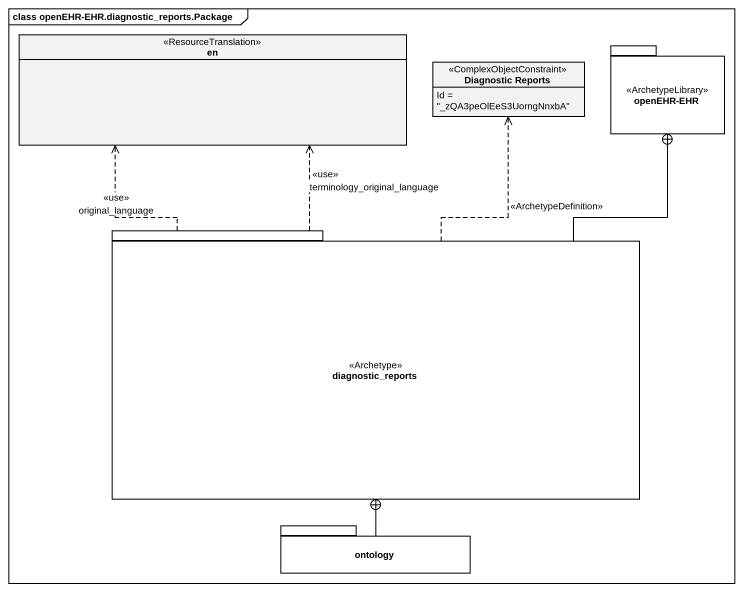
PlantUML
@startuml
mainframe class openEHR-EHR.diagnostic_reports.Package
hide circle
hide empty members
enum en <<ResourceTranslation>>
class "Diagnostic Reports" as Diagnostic_Reports <<ComplexObjectConstraint>> {
  Id = "_zQA3peOlEeS3UorngNnxbA"
}
package "openEHR-EHR" as openEHR_EHR <<ArchetypeLibrary>> {
}
package diagnostic_reports <<Archetype>> {
}
package ontology {
}
diagnostic_reports .up.> en : <<use>>\noriginal_language
diagnostic_reports .up.> en : <<use>>\nterminology_original_language
diagnostic_reports .up.> Diagnostic_Reports : <<ArchetypeDefinition>>
diagnostic_reports -up-+ openEHR_EHR
ontology -up-+ diagnostic_reports
@enduml
